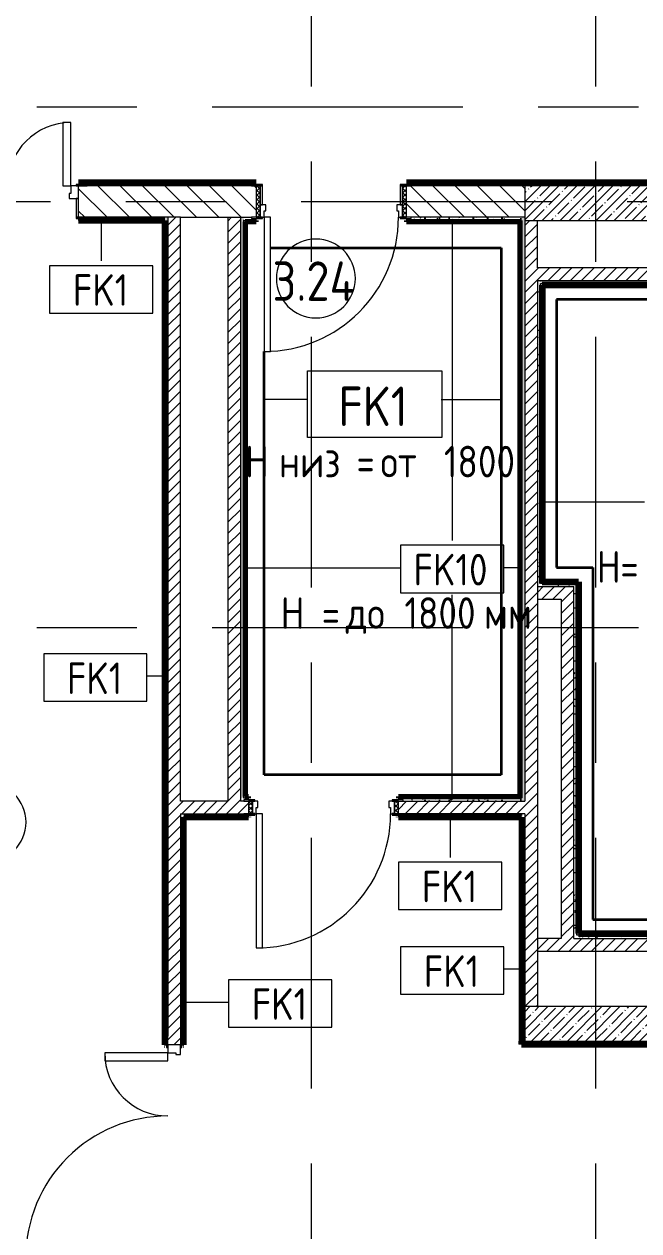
# Model space of a CAD drawing. Header units: millimetres. Extents: x 81469 to 279813, y -8553 to 29000.
# Drawn here: x 91040 to 94932, y 3977 to 11624 of the extents above; entities that cross this region are included whole.
import ezdxf

# ---------------------------------------------------------------- set-up
doc = ezdxf.new("R2010")
doc.units = ezdxf.units.MM
doc.linetypes.add('Осевая', pattern=[3175, 635, -476.25, 1587.5, -476.25])
for name, color, linetype, lineweight in [('A-AREA-IDEN', 7, 'Continuous', 9), ('A-DETL', 7, 'Continuous', 9), ('A-DETL-1', 7, 'Continuous', 35), ('A-DOOR', 7, 'Continuous', 9), ('A-DOOR-1', 7, 'Continuous', 13), ('A-DOOR-FRAM', 7, 'Continuous', 13), ('A-DOOR-FRAM-1', 7, 'Continuous', 9), ('A-WALL', 7, 'Continuous', 9), ('A-WALL-IDEN', 7, 'Continuous', 9), ('G-ANNO-TEXT', 7, 'Continuous', 9), ('I-WALL', 7, 'Continuous', 9), ('Оси-2', 7, 'Осевая', 9)]:
    doc.layers.add(name, color=color, linetype=linetype, lineweight=lineweight)
for name, color, linetype, lineweight, true_color in [('A-WALL-2', 7, 'Continuous', 9, 0xff80c0), ('G-ANNO-TEXT-1', 7, 'Continuous', 9, 0x3c3c3c), ('I-WALL-1', 7, 'Continuous', 9, 0x00ff40), ('I-WALL-13', 7, 'Continuous', 90, 0x00ff40), ('I-WALL-18', 7, 'Continuous', 70, 0xa9f3f5), ('I-WALL-2', 7, 'Continuous', 9, 0xa9f3f5), ('I-WALL-4', 7, 'Continuous', 9, 0xc0c0c0), ('I-WALL-8', 7, 'Continuous', 80, 0xff80c0)]:
    doc.layers.add(name, color=color, linetype=linetype, lineweight=lineweight, true_color=true_color)
doc.styles.add('GOST Common', font='GOST_Common.ttf', dxfattribs={"width": 0.9, "height": 250})
doc.styles.add('GOST Common_1', font='GOST_Common.ttf', dxfattribs={"width": 0.9, "height": 200})
pattern_1 = [(45, (0, 0), (-35.35534, 35.35534), [])]
pattern_2 = [(45, (0, 0), (-57.024626, 57.024626), []), (45, (57.025, 0), (-57.024626, 57.024626), [100.806, -20.161, 3.353, -16.808])]
pattern_3 = [(0, (0, 0), (121.92, 30.48), [10.058, -81.382, 10.058, -81.382, -487.68]), (0, (0, 0), (121.92, 30.48), [-182.88, 10.058, -172.822, 10.058, -81.382, -213.36]), (0, (0, 0), (121.92, 30.48), [-457.2, 10.058, -50.902, 10.058, -142.342]), (120, (45.72, 15.24), (-87.356454, 90.345817), [10.058, -81.382, 10.058, -81.382, -487.68]), (120, (45.72, 15.24), (-87.356454, 90.345817), [-182.88, 10.058, -172.822, 10.058, -81.382, -213.36]), (120, (45.72, 15.24), (-87.356454, 90.345817), [-457.2, 10.058, -50.902, 10.058, -142.342]), (240, (60.96, 76.2), (-34.563546, -120.825817), [10.058, -81.382, 10.058, -81.382, -487.68]), (240, (60.96, 76.2), (-34.563546, -120.825817), [-182.88, 10.058, -172.822, 10.058, -81.382, -213.36]), (240, (60.96, 76.2), (-34.563546, -120.825817), [-457.2, 10.058, -50.902, 10.058, -142.342])]

# ---------------------------------------------------------------- blocks, each defined once
blk = doc.blocks.new('110_Дверь_СКБ_2Ст - Д-5_п_ Из игровой в коридор-32215844-План отделки стен 3 этажа в осях 23-33')
at = {"layer": 'A-DOOR'}
for centre, radius, start, end in [((-637.5, 40), 900, 0, 90), ((662.5, 40), 400, 90, 180)]:
    blk.add_arc(centre, radius, start, end, dxfattribs=at)
at = {"layer": 'A-DOOR-1'}
for p, q in [((-637.5, 940), (-637.5, 40)), ((-587.5, 940), (-637.5, 940)), ((-587.5, 40), (-587.5, 940)), ((662.5, 440), (612.5, 440)), ((612.5, 440), (612.5, 40)), ((662.5, 40), (662.5, 440)), ((-637.5, 40), (-587.5, 40)), ((612.5, 40), (662.5, 40))]:
    blk.add_line(p, q, dxfattribs=at)
at = {"layer": 'A-DOOR-FRAM'}
for p, q in [((-672.5, 48), (-742.5, 48)), ((-742.5, 48), (-742.5, 40)), ((-742.5, 40), (-672.5, 40)), ((-637.5, 40), (-687.5, 40)), ((-687.5, 40), (-687.5, -40)), ((-672.5, 40), (-672.5, 48)), ((-637.5, -10), (-637.5, 40)), ((662.5, 40), (662.5, -10)), ((712.5, 40), (662.5, 40)), ((767.5, 48), (697.5, 48)), ((697.5, 48), (697.5, 40)), ((697.5, 40), (767.5, 40)), ((712.5, -40), (712.5, 40)), ((767.5, 40), (767.5, 48)), ((-672.5, -40), (-742.5, -40)), ((-742.5, -40), (-742.5, -48)), ((-742.5, -48), (-672.5, -48)), ((-672.5, -39), (-687.5, -39)), ((-687.5, -39), (-687.5, -40)), ((-687.5, -40), (-627.5, -40)), ((-687.5, -40), (-672.5, -40)), ((-672.5, -40), (-672.5, -39)), ((-672.5, -48), (-672.5, -40)), ((-627.5, -10), (-637.5, -10)), ((-627.5, -40), (-627.5, -10)), ((662.5, -10), (652.5, -10)), ((652.5, -10), (652.5, -40)), ((652.5, -40), (712.5, -40)), ((712.5, -39), (697.5, -39)), ((697.5, -39), (697.5, -40)), ((697.5, -40), (712.5, -40)), ((767.5, -40), (697.5, -40)), ((697.5, -40), (697.5, -48)), ((697.5, -48), (767.5, -48)), ((712.5, -40), (712.5, -39)), ((767.5, -48), (767.5, -40))]:
    blk.add_line(p, q, dxfattribs=at)
blk = doc.blocks.new('110_Дверь_СКБ_2Ст - Д-2а_п_ Из коридора на лестницу-32215207-План отделки стен 3 этажа в осях 23-33')
at = {"layer": 'A-DOOR'}
for centre, radius, start, end in [((-637.5, 100), 900, 0, 90), ((662.5, 100), 400, 90, 180)]:
    blk.add_arc(centre, radius, start, end, dxfattribs=at)
at = {"layer": 'A-DOOR-1'}
for p, q in [((-637.5, 1000), (-637.5, 100)), ((-587.5, 1000), (-637.5, 1000)), ((-587.5, 100), (-587.5, 1000)), ((662.5, 500), (612.5, 500)), ((612.5, 500), (612.5, 100)), ((662.5, 100), (662.5, 500)), ((-637.5, 100), (-587.5, 100)), ((612.5, 100), (662.5, 100))]:
    blk.add_line(p, q, dxfattribs=at)
at = {"layer": 'A-DOOR-FRAM'}
for p, q in [((-672.5, 108), (-742.5, 108)), ((-742.5, 108), (-742.5, 100)), ((-742.5, 100), (-672.5, 100)), ((-637.5, 100), (-687.5, 100)), ((-687.5, 100), (-687.5, 20)), ((-672.5, 100), (-672.5, 108)), ((-637.5, 50), (-637.5, 100)), ((662.5, 100), (662.5, 50)), ((712.5, 100), (662.5, 100)), ((767.5, 108), (697.5, 108)), ((697.5, 108), (697.5, 100)), ((697.5, 100), (767.5, 100)), ((712.5, 20), (712.5, 100)), ((767.5, 100), (767.5, 108)), ((-687.5, 20), (-627.5, 20)), ((-672.5, 20), (-687.5, 20)), ((-687.5, 20), (-687.5, -100)), ((-672.5, -100), (-672.5, 20)), ((-627.5, 50), (-637.5, 50)), ((-627.5, 20), (-627.5, 50)), ((662.5, 50), (652.5, 50)), ((652.5, 50), (652.5, 20)), ((652.5, 20), (712.5, 20)), ((712.5, 20), (697.5, 20)), ((697.5, 20), (697.5, -100)), ((712.5, -100), (712.5, 20)), ((-672.5, -100), (-742.5, -100)), ((-742.5, -100), (-742.5, -108)), ((-742.5, -108), (-672.5, -108)), ((-687.5, -100), (-672.5, -100)), ((-672.5, -108), (-672.5, -100)), ((697.5, -100), (712.5, -100)), ((767.5, -100), (697.5, -100)), ((697.5, -100), (697.5, -108)), ((697.5, -108), (767.5, -108)), ((767.5, -108), (767.5, -100))]:
    blk.add_line(p, q, dxfattribs=at)
blk = doc.blocks.new('110_Дверь_СКБ_1Ст_Внутренняя1 - Д-8 950x2100h_охрана-31784688-План отделки стен 3 этажа в осях 23-33')
at = {"layer": 'A-DOOR'}
h = blk.add_hatch(dxfattribs=at)
h.set_pattern_fill('FP_6', color=256, style=0, pattern_type=2)
h.set_pattern_definition([(135, (1826.41, 164.685), (-14.14214, -14.14214), []), (225, (1826.41, 164.685), (14.14214, -14.14214), [])])
h.paths.add_polyline_path([(487.5, 100), (462.5, 100), (462.5, -100), (487.5, -100), (487.5, 95.2)])
at = {"layer": 'A-DOOR-FRAM-1'}
h = blk.add_hatch(dxfattribs=at)
h.set_pattern_fill('FP_7', color=256, style=0, pattern_type=2)
h.set_pattern_definition([(45, (-296.384, 164.685), (-14.1421, 14.1421), []), (135, (-296.384, 164.685), (-14.1421, -14.1421), [])])
h.paths.add_polyline_path([(-437.5, 100), (-462.5, 100), (-462.5, -100), (-437.5, -100), (-437.5, 95.2)])
at = {"layer": 'A-DOOR'}
blk.add_arc((437.5, 100), 850, 90, 180, dxfattribs=at)
at = {"layer": 'A-DOOR-1'}
for p, q in [((437.5, 950), (397.5, 950)), ((397.5, 950), (397.5, 100)), ((437.5, 100), (437.5, 950)), ((397.5, 100), (437.5, 100))]:
    blk.add_line(p, q, dxfattribs=at)
at = {"layer": 'A-DOOR-FRAM'}
for p, q in [((-422.5, 108), (-492.5, 108)), ((-492.5, 108), (-492.5, 100)), ((-492.5, 100), (-422.5, 100)), ((-437.5, 100), (-462.5, 100)), ((-462.5, 100), (-462.5, -100)), ((-412.5, 100), (-437.5, 100)), ((-437.5, 100), (-437.5, 20)), ((-437.5, -100), (-437.5, 100)), ((-422.5, 100), (-437.5, 100)), ((-437.5, 100), (-437.5, 99)), ((-437.5, 99), (-422.5, 99)), ((-422.5, 100), (-422.5, 108)), ((-422.5, 99), (-422.5, 100)), ((-412.5, 60), (-412.5, 100)), ((437.5, 100), (437.5, 60)), ((462.5, 100), (437.5, 100)), ((517.5, 108), (447.5, 108)), ((447.5, 108), (447.5, 100)), ((462.5, 100), (447.5, 100)), ((447.5, 100), (447.5, 99)), ((447.5, 100), (517.5, 100)), ((447.5, 99), (462.5, 99)), ((462.5, 20), (462.5, 100)), ((487.5, 100), (462.5, 100)), ((462.5, 100), (462.5, -100)), ((462.5, 99), (462.5, 100)), ((487.5, -100), (487.5, 100)), ((517.5, 100), (517.5, 108)), ((-437.5, 20), (-402.5, 20)), ((-422.5, 20), (-437.5, 20)), ((-437.5, 20), (-437.5, -100)), ((-422.5, -100), (-422.5, 20)), ((-402.5, 60), (-412.5, 60)), ((-402.5, 20), (-402.5, 60)), ((437.5, 60), (427.5, 60)), ((427.5, 60), (427.5, 20)), ((427.5, 20), (462.5, 20)), ((462.5, 20), (447.5, 20)), ((447.5, 20), (447.5, -100)), ((462.5, -100), (462.5, 20)), ((-422.5, -100), (-492.5, -100)), ((-492.5, -100), (-492.5, -108)), ((-492.5, -108), (-422.5, -108)), ((-462.5, -100), (-437.5, -100)), ((-437.5, -100), (-422.5, -100)), ((-422.5, -108), (-422.5, -100)), ((447.5, -100), (462.5, -100)), ((517.5, -100), (447.5, -100)), ((447.5, -100), (447.5, -108)), ((447.5, -108), (517.5, -108)), ((462.5, -100), (487.5, -100)), ((517.5, -108), (517.5, -100))]:
    blk.add_line(p, q, dxfattribs=at)
blk = doc.blocks.new('110_Дверь_СКБ_1Ст_Внутренняя1 - Д-8 950x2100h_охрана-32224770-План отделки стен 3 этажа в осях 23-33')
at = {"layer": 'A-DOOR'}
h = blk.add_hatch(dxfattribs=at)
h.set_pattern_fill('FP_16', color=256, style=0, pattern_type=2)
h.set_pattern_definition([(135, (1826.41, 104.685), (-14.14214, -14.14214), []), (225, (1826.41, 104.685), (14.14214, -14.14214), [])])
h.paths.add_polyline_path([(487.5, 40), (462.5, 40), (462.5, -40), (487.5, -40)])
at = {"layer": 'A-DOOR-FRAM-1'}
h = blk.add_hatch(dxfattribs=at)
h.set_pattern_fill('FP_17', color=256, style=0, pattern_type=2)
h.set_pattern_definition([(45, (-296.384, 104.685), (-14.1421, 14.1421), []), (135, (-296.384, 104.685), (-14.1421, -14.1421), [])])
h.paths.add_polyline_path([(-437.5, 40), (-462.5, 40), (-462.5, -40), (-437.5, -40)])
at = {"layer": 'A-DOOR'}
blk.add_arc((437.5, 40), 850, 90, 180, dxfattribs=at)
at = {"layer": 'A-DOOR-1'}
for p, q in [((437.5, 890), (397.5, 890)), ((397.5, 890), (397.5, 40)), ((437.5, 40), (437.5, 890)), ((397.5, 40), (437.5, 40))]:
    blk.add_line(p, q, dxfattribs=at)
at = {"layer": 'A-DOOR-FRAM'}
for p, q in [((-422.5, 48), (-492.5, 48)), ((-492.5, 48), (-492.5, 40)), ((-492.5, 40), (-422.5, 40)), ((-437.5, 40), (-462.5, 40)), ((-462.5, 40), (-462.5, -40)), ((-412.5, 40), (-437.5, 40)), ((-437.5, 40), (-437.5, -40)), ((-437.5, -40), (-437.5, 40)), ((-422.5, 40), (-437.5, 40)), ((-437.5, 40), (-437.5, 39)), ((-437.5, 39), (-422.5, 39)), ((-422.5, 40), (-422.5, 48)), ((-422.5, 39), (-422.5, 40)), ((-412.5, 0), (-412.5, 40)), ((-402.5, 0), (-412.5, 0)), ((-402.5, -40), (-402.5, 0)), ((437.5, 0), (427.5, 0)), ((427.5, 0), (427.5, -40)), ((437.5, 40), (437.5, 0)), ((462.5, 40), (437.5, 40)), ((517.5, 48), (447.5, 48)), ((447.5, 48), (447.5, 40)), ((462.5, 40), (447.5, 40)), ((447.5, 40), (447.5, 39)), ((447.5, 40), (517.5, 40)), ((447.5, 39), (462.5, 39)), ((462.5, -40), (462.5, 40)), ((487.5, 40), (462.5, 40)), ((462.5, 40), (462.5, -40)), ((462.5, 39), (462.5, 40)), ((487.5, -40), (487.5, 40)), ((517.5, 40), (517.5, 48)), ((-422.5, -40), (-492.5, -40)), ((-492.5, -40), (-492.5, -48)), ((-492.5, -48), (-422.5, -48)), ((-462.5, -40), (-437.5, -40)), ((-422.5, -39), (-437.5, -39)), ((-437.5, -39), (-437.5, -40)), ((-437.5, -40), (-402.5, -40)), ((-437.5, -40), (-422.5, -40)), ((-422.5, -40), (-422.5, -39)), ((-422.5, -48), (-422.5, -40)), ((427.5, -40), (462.5, -40)), ((462.5, -39), (447.5, -39)), ((447.5, -39), (447.5, -40)), ((447.5, -40), (462.5, -40)), ((517.5, -40), (447.5, -40)), ((447.5, -40), (447.5, -48)), ((447.5, -48), (517.5, -48)), ((462.5, -40), (462.5, -39)), ((462.5, -40), (487.5, -40)), ((517.5, -48), (517.5, -40))]:
    blk.add_line(p, q, dxfattribs=at)
blk = doc.blocks.new('Марка_Помещения - Номер-25198446-План отделки стен 3 этажа в осях 23-33')
at = {"layer": 'A-AREA-IDEN'}
for start, end in [(360, 180), (180, 360)]:
    blk.add_arc((0, 0), 2.5, start, end, dxfattribs=at)
blk = doc.blocks.new('М_стена_0001 - Типоразмер_без рамки-25382661-План отделки стен 3 этажа в осях 23-33')
at = {"layer": 'A-WALL-IDEN'}
for p, q in [((3.258, 1.523), (-3.273, 1.523)), ((-3.273, 1.523), (-3.273, -1.477)), ((3.258, -1.477), (3.258, 1.523)), ((-3.273, -1.477), (3.258, -1.477))]:
    blk.add_line(p, q, dxfattribs=at)

msp = doc.modelspace()

# ---------------------------------------------------------------- hatches: boundary and pattern name
at = {"layer": 'I-WALL'}
h = msp.add_hatch(dxfattribs=at)
h.set_pattern_fill('FP_4', color=256, style=0, pattern_type=2)
h.set_pattern_definition([(135, (0, 0), (-70.71068, -70.71068), [])])
h.paths.add_polyline_path([(89785, 10400), (89985, 10400), (89985, 10600), (89610, 10600), (89610, 10400), (89630, 10400)])
h.paths.add_polyline_path([(105125, 10400), (107130, 10400), (107130, 10600), (105095, 10600), (105095, 10400)])
h.paths.add_polyline_path([(91930, 10400), (92510, 10400), (92510, 10600), (91385, 10600), (91385, 10400), (91440, 10400)])
h.paths.add_polyline_path([(103645, 10400), (103645, 10600), (101610, 10600), (101610, 10400), (103615, 10400)])
h.paths.add_polyline_path([(94210, 10400), (94210, 10600), (93460, 10600), (93460, 10400), (94190, 10400)])
h = msp.add_hatch(dxfattribs=at)
h.set_pattern_fill('FP_1', color=256, style=0, pattern_type=2)
h.set_pattern_definition(pattern_2)
h.paths.add_polyline_path([(98852.9, 10380), (101610, 10380), (101610, 10600), (94210, 10600), (94210, 10380), (95983.2, 10380)])
h = msp.add_hatch(dxfattribs=at)
h.set_pattern_fill('FP_35', color=256, style=0, pattern_type=2)
h.set_pattern_definition(pattern_3)
h.paths.add_polyline_path([(89630, 10380), (89985, 10380), (89985, 10392), (89930, 10392), (89930, 10400), (89630, 10400)])
h.paths.add_polyline_path([(91385, 10380), (91930, 10380), (91930, 10400), (91440, 10400), (91440, 10392), (91385, 10392)])
h = msp.add_hatch(dxfattribs=at)
h.set_pattern_fill('FP_35', color=256, style=0, pattern_type=2)
h.set_pattern_definition(pattern_3)
h.paths.add_polyline_path([(91950, 100), (91950, 3700), (91942, 3700), (91942, 3755), (91930, 3755), (91930, 100)])
h.paths.add_polyline_path([(91942, 5155), (91942, 5210), (91950, 5210), (91950, 10400), (91930, 10400), (91930, 5155)])
h = msp.add_hatch(dxfattribs=at)
h.set_pattern_fill('FP_5', color=256, style=0, pattern_type=2)
h.set_pattern_definition(pattern_1)
h.paths.add_polyline_path([(92030, 100), (92029, 3755), (91950, 3755), (91950, 100)])
h.paths.add_polyline_path([(91950, 5155), (92030, 5155), (92030, 10400), (91950, 10400), (91950, 5185.7)])
h = msp.add_hatch(dxfattribs=at)
h.set_pattern_fill('FP_5', color=256, style=0, pattern_type=2)
h.set_pattern_definition(pattern_1)
h.paths.add_polyline_path([(92410, 6700), (92410, 10400), (92330, 10400), (92330, 6700)])
h = msp.add_hatch(dxfattribs=at)
h.set_pattern_fill('FP_35', color=256, style=0, pattern_type=2)
h.set_pattern_definition(pattern_3)
h.paths.add_polyline_path([(92410, 6720), (92430, 6720), (92430, 10400), (92410, 10400), (92410, 9295.2)])
h = msp.add_hatch(dxfattribs=at)
h.set_pattern_fill('FP_35', color=256, style=0, pattern_type=2)
h.set_pattern_definition(pattern_3)
h.paths.add_polyline_path([(93490, 10380), (94190, 10380), (94190, 10400), (93490, 10400), (93490, 10392), (93460, 10392), (93460, 10380)])
h.paths.add_polyline_path([(92430, 10380), (92510, 10380), (92510, 10392), (92480, 10392), (92480, 10400), (92430, 10400)])
h = msp.add_hatch(dxfattribs=at)
h.set_pattern_fill('FP_35', color=256, style=0, pattern_type=2)
h.set_pattern_definition(pattern_3)
h.paths.add_polyline_path([(94190, 6700), (94210, 6700), (94210, 10400), (94190, 10400), (94190, 6720)])
h = msp.add_hatch(dxfattribs=at)
h.set_pattern_fill('FP_5', color=256, style=0, pattern_type=2)
h.set_pattern_definition(pattern_1)
h.paths.add_polyline_path([(94210, 5400), (94290, 5400), (94290, 10380), (94210, 10380), (94210, 6620)])
h = msp.add_hatch(dxfattribs=at)
h.set_pattern_fill('FP_5', color=256, style=0, pattern_type=2)
h.set_pattern_definition(pattern_1)
h.paths.add_polyline_path([(101060, 10000), (101080, 10000), (101080, 10080), (94290, 10080), (94290, 10000), (98852.9, 10000)])
h = msp.add_hatch(dxfattribs=at)
h.set_pattern_fill('FP_35', color=256, style=0, pattern_type=2)
h.set_pattern_definition(pattern_3)
h.paths.add_polyline_path([(94290, 8060), (94310, 8060), (94310, 10000), (94290, 10000), (94290, 9295.2)])
h = msp.add_hatch(dxfattribs=at)
h.set_pattern_fill('FP_35', color=256, style=0, pattern_type=2)
h.set_pattern_definition(pattern_3)
h.paths.add_polyline_path([(94310, 9980), (101060, 9980), (101060, 10000), (94310, 10000)])
h = msp.add_hatch(dxfattribs=at)
h.set_pattern_fill('FP_5', color=256, style=0, pattern_type=2)
h.set_pattern_definition(pattern_1)
h.paths.add_polyline_path([(94290, 7980), (94520, 7980), (94520, 8060), (94290, 8060)])
h = msp.add_hatch(dxfattribs=at)
h.set_pattern_fill('FP_35', color=256, style=0, pattern_type=2)
h.set_pattern_definition(pattern_3)
h.paths.add_polyline_path([(94540, 8060), (94540, 8080), (94310, 8080), (94310, 8060), (94520, 8060)])
h = msp.add_hatch(dxfattribs=at)
h.set_pattern_fill('FP_35', color=256, style=0, pattern_type=2)
h.set_pattern_definition(pattern_3)
h.paths.add_polyline_path([(94540, 5830), (94540, 8060), (94520, 8060), (94520, 5830)])
h = msp.add_hatch(dxfattribs=at)
h.set_pattern_fill('FP_5', color=256, style=0, pattern_type=2)
h.set_pattern_definition(pattern_1)
h.paths.add_polyline_path([(94440, 5830), (94520, 5830), (94520, 7980), (94440, 7980), (94440, 7240.5)])
h = msp.add_hatch(dxfattribs=at)
h.set_pattern_fill('FP_5', color=256, style=0, pattern_type=2)
h.set_pattern_definition(pattern_1)
h.paths.add_polyline_path([(94190, 6620), (94210, 6620), (94210, 6700), (93410, 6700), (93410, 6620), (93440, 6620)])
h.paths.add_polyline_path([(92030, 6620), (92460, 6620), (92460, 6700), (92030, 6700)])
h = msp.add_hatch(dxfattribs=at)
h.set_pattern_fill('FP_35', color=256, style=0, pattern_type=2)
h.set_pattern_definition(pattern_3)
h.paths.add_polyline_path([(92410, 6700), (92430, 6700), (92430, 6708), (92460, 6708), (92460, 6720), (92410, 6720), (92410, 6708)])
h.paths.add_polyline_path([(93440, 6700), (94190, 6700), (94190, 6720), (93410, 6720), (93410, 6708), (93440, 6708), (93440, 6700.8)])
h = msp.add_hatch(dxfattribs=at)
h.set_pattern_fill('FP_35', color=256, style=0, pattern_type=2)
h.set_pattern_definition(pattern_3)
h.paths.add_polyline_path([(92460, 6600), (92460, 6612), (92430, 6612), (92430, 6620), (92030, 6620), (92030, 6600), (92430, 6600)])
h.paths.add_polyline_path([(94190, 6600), (94190, 6620), (93440, 6619.2), (93440, 6612), (93410, 6612), (93410, 6600), (94189, 6600)])
h = msp.add_hatch(dxfattribs=at)
h.set_pattern_fill('FP_35', color=256, style=0, pattern_type=2)
h.set_pattern_definition(pattern_3)
h.paths.add_polyline_path([(92050, 100), (92050, 3755), (92038, 3755), (92038, 3700), (92030, 3700), (92030, 100), (92037.3, 100)])
h.paths.add_polyline_path([(92038, 5155), (92050, 5155), (92050, 6600), (92030, 6600), (92030.8, 5210), (92038, 5210), (92038, 5168.3)])
h = msp.add_hatch(dxfattribs=at)
h.set_pattern_fill('FP_35', color=256, style=0, pattern_type=2)
h.set_pattern_definition(pattern_3)
h.paths.add_polyline_path([(94190, 5180), (94210, 5180), (94210, 6620), (94190, 6620), (94190, 5185.7)])
h = msp.add_hatch(dxfattribs=at)
h.set_pattern_fill('FP_5', color=256, style=0, pattern_type=2)
h.set_pattern_definition(pattern_1)
h.paths.add_polyline_path([(94548.3, 5750), (95260, 5750), (95260, 5830), (94290, 5830), (94290, 5750)])
h = msp.add_hatch(dxfattribs=at)
h.set_pattern_fill('FP_35', color=256, style=0, pattern_type=2)
h.set_pattern_definition(pattern_3)
h.paths.add_polyline_path([(95260, 5830), (95360, 5830), (95360, 5850), (94540, 5850), (94540, 5830), (94548.3, 5830)])
h = msp.add_hatch(dxfattribs=at)
h.set_pattern_fill('FP_1', color=256, style=0, pattern_type=2)
h.set_pattern_definition(pattern_2)
h.paths.add_polyline_path([(94210, 5180), (99660, 5180), (99660, 5400), (94210, 5400), (94210, 5185.7)])
h.paths.add_polyline_path([(101570, 5180), (101610, 5180), (101610, 5400), (100710, 5400), (100710, 5180), (100740, 5180)])
h = msp.add_hatch(dxfattribs=at)
h.set_pattern_fill('FP_35', color=256, style=0, pattern_type=2)
h.set_pattern_definition(pattern_3)
h.paths.add_polyline_path([(99660, 5160), (99660, 5172), (99630, 5172), (99630, 5180), (94190, 5180), (94190, 5160), (98852.9, 5160)])
h.paths.add_polyline_path([(101610, 5160), (101610, 5180), (100740, 5180), (100740, 5172), (100710, 5172), (100710, 5160), (100740, 5160)])
at = {"layer": 'I-WALL-1'}
for points in [[(101060, 9969), (101060, 9980), (94310, 9980), (94310, 9969), (101049, 9969)], [(94310, 8080), (94321, 8080), (94321, 9969), (94310, 9969), (94310, 9295.2)], [(94321, 8080), (94551, 8080), (94551, 8091), (94321, 8091)], [(94548.3, 5850), (94551, 5850), (94551, 8080), (94540, 8080), (94540, 5850)], [(95260, 5850), (95371, 5850), (95371, 5861), (94551, 5861), (94551, 5850)]]:
    msp.add_hatch(color=256, dxfattribs=at).paths.add_polyline_path(points)
at = {"layer": 'I-WALL-2'}
h = msp.add_hatch(color=256, dxfattribs=at)
h.paths.add_polyline_path([(94181, 10371), (94190, 10371), (94190, 10380), (93460, 10380), (93460, 10371)])
h.paths.add_polyline_path([(92430, 10371), (92510, 10371), (92510, 10380), (92430, 10380)])
for points in [[(92439, 6720), (92439, 10371), (92430, 10371), (92430, 6720)], [(94190, 6720.5), (94189.5, 10379.5), (94181, 10379.5), (94181, 6720.5)]]:
    msp.add_hatch(color=256, dxfattribs=at).paths.add_polyline_path(points)
h = msp.add_hatch(color=256, dxfattribs=at)
h.paths.add_polyline_path([(94190, 6720), (94190, 6729), (93410, 6729), (93410, 6720)])
h.paths.add_polyline_path([(92439, 6720), (92460, 6720), (92460, 6729), (92439, 6729)])

# ---------------------------------------------------------------- linework, layer by layer
at = {"layer": 'A-DETL'}
for p, q in [((92836, 9245.4), (92560, 9245.4)), ((93680, 9245.4), (94060, 9245.4))]:
    msp.add_line(p, q, dxfattribs=at)
at = {"layer": 'A-DETL-1'}
for p, q in [((92600, 10207.5), (94060, 10207.5)), ((94060, 10207.5), (94060, 6867.5)), ((100940, 9880), (94410, 9880)), ((94410, 9880), (94410, 8180)), ((92560, 6867.5), (92560, 9550)), ((94410, 8180), (94640, 8180)), ((94640, 8180), (94640, 5950)), ((94060, 6867.5), (92560, 6867.5)), ((94640, 5950), (95460, 5950))]:
    msp.add_line(p, q, dxfattribs=at)
at = {"layer": 'A-WALL'}
for p, q in [((94210, 10600), (94210, 10400)), ((92030, 10400), (91440, 10400)), ((91930, 10380), (91930, 10379)), ((91950, 10400), (91950, 5210)), ((92330, 10400), (92480, 10400)), ((92410, 10400), (92410, 6700)), ((94210, 10400), (93490, 10400)), ((94290, 10000), (101080, 10000)), ((94290, 8060), (94520, 8060)), ((92430, 6700), (92410, 6700)), ((93440, 6700), (94210, 6700)), ((92030, 6620), (92430, 6620)), ((92030, 6620), (92030, 5210)), ((92050, 6600), (92460, 6600)), ((92050, 6599), (92050, 6600)), ((93410, 6600), (94190, 6600)), ((94210, 6620), (93440, 6620)), ((94190, 6600), (94190, 5180)), ((94520, 5830), (95260, 5830)), ((94210, 5400), (94290, 5400)), ((94210, 5180), (99630, 5180))]:
    msp.add_line(p, q, dxfattribs=at)
at = {"layer": 'A-WALL-2'}
for p, q in [((91930, 5155), (91930, 10379)), ((92050, 6599), (92050, 5155))]:
    msp.add_line(p, q, dxfattribs=at)
at = {"layer": 'A-WALL-IDEN'}
for p, q in [((91527.9, 10379.5), (91527.9, 10123.7)), ((93750.4, 10379.5), (93750.4, 8351.5)), ((94315.5, 8596.2), (94968.9, 8596.2)), ((92456.7, 8179.5), (93423.9, 8179.5)), ((94189.5, 8179.5), (94077, 8179.5)), ((93750.4, 6709.2), (93750.4, 8007.5)), ((91929.5, 7491.2), (91817, 7491.2)), ((93737.5, 6599.5), (93737.5, 6343.7)), ((94189.5, 5634.9), (94077, 5634.9)), ((92050.5, 5426.6), (92334.2, 5426.6))]:
    msp.add_line(p, q, dxfattribs=at)
at = {"layer": 'G-ANNO-TEXT', "flags": 128}
msp.add_lwpolyline([(92833.8, 9427.9), (93685.4, 9427.9), (93685.4, 9004.9), (92833.8, 9004.9)], close=True, dxfattribs=at)
at = {"layer": 'I-WALL-13'}
for p, q in [((101060, 9969), (94321, 9969)), ((94321, 9969), (94321, 8080)), ((94321, 8091), (94551, 8091)), ((94551, 8080), (94540, 8080)), ((94551, 8091), (94551, 5861)), ((94551, 5861), (95371, 5861))]:
    msp.add_line(p, q, dxfattribs=at)
at = {"layer": 'I-WALL-18'}
for p, q in [((92439, 10371), (92439, 6729)), ((92510, 10371), (92439, 10371)), ((92510, 10371), (92510, 10380)), ((93460, 10380), (93460, 10371)), ((94190, 10371), (93460, 10371)), ((94181, 6720.5), (94181, 10379.5)), ((94181, 10379.5), (94190, 10379.5)), ((92439, 6729), (92460, 6729)), ((92460, 6720), (92460, 6729)), ((93410, 6729), (94190, 6729)), ((93410, 6729), (93410, 6720)), ((94181, 6720.5), (94190, 6720.5))]:
    msp.add_line(p, q, dxfattribs=at)
at = {"layer": 'I-WALL-4'}
for p, q in [((92480, 10600), (91440, 10600)), ((98500, 10600), (93490, 10600)), ((91385, 10392), (91385, 10380)), ((92030, 6700), (92030, 10400)), ((92030, 10400), (92330, 10400)), ((92330, 10400), (92330, 6700)), ((92430, 6720), (92430, 10380)), ((92430, 10380), (92510, 10380)), ((92510, 10380), (92510, 10392)), ((93460, 10392), (93460, 10380)), ((93460, 10380), (94190, 10380)), ((94190, 10380), (94190, 6720)), ((94210, 10400), (94210, 6700)), ((94210, 10380), (101610, 10380)), ((94290, 10080), (94290, 10380)), ((101080, 10080), (94290, 10080)), ((94290, 10000), (94290, 5400)), ((94310, 8080), (94310, 9980)), ((94310, 9980), (101060, 9980)), ((94540, 8080), (94310, 8080)), ((94520, 5830), (94520, 8060)), ((94540, 5850), (94540, 8080)), ((94290, 7980), (94440, 7980)), ((94440, 7980), (94440, 5830)), ((92330, 6700), (92030, 6700)), ((92460, 6720), (92430, 6720)), ((92460, 6708), (92460, 6720)), ((94190, 6720), (93410, 6720)), ((93410, 6720), (93410, 6708)), ((92460, 6600), (92460, 6612)), ((93410, 6612), (93410, 6600)), ((94210, 6620), (94210, 5180)), ((94440, 5830), (94290, 5830)), ((95360, 5850), (94540, 5850)), ((94290, 5750), (95260, 5750)), ((94290, 5400), (97920, 5400)), ((91930, 5155), (91942, 5155)), ((92038, 5155), (92050, 5155))]:
    msp.add_line(p, q, dxfattribs=at)
at = {"layer": 'I-WALL-8'}
for p, q in [((92510, 10621), (91385, 10621)), ((91385, 10621), (91385, 10620)), ((91385, 10620), (92510, 10620)), ((92510, 10620), (92510, 10621)), ((97398, 10621), (93460, 10621)), ((93460, 10621), (93460, 10620)), ((93460, 10620), (97399, 10620)), ((91930, 10380), (91385, 10380)), ((91385, 10380), (91385, 10379)), ((91385, 10379), (91929, 10379)), ((91929, 10379), (91929, 5155)), ((92051, 6599), (92460, 6599)), ((92051, 5155), (92051, 6599)), ((92460, 6599), (92460, 6600)), ((93410, 6600), (93410, 6599)), ((93410, 6599), (94189, 6599)), ((94189, 6599), (94189, 5159)), ((91929, 5155), (91930, 5155)), ((92050, 5155), (92051, 5155)), ((94189, 5159), (99660, 5159)), ((94190, 5160), (94190, 5180)), ((99660, 5160), (94190, 5160))]:
    msp.add_line(p, q, dxfattribs=at)
at = {"layer": 'Оси-2'}
for p, q in [((92860, 593.7), (92860, 19415.1)), ((94660, 593.7), (94660, 19415.1)), ((84769.4, 11100), (122510, 11100)), ((85333.2, 10500), (122510, 10500)), ((84769.4, 7800), (122510, 7800))]:
    msp.add_line(p, q, dxfattribs=at)

# ---------------------------------------------------------------- block references
at = {"layer": 'A-AREA-IDEN', "xscale": 99.99999999999993, "yscale": 99.99999999999993, "zscale": 99.99999999999993}
for p in [(92887.4, 10012.1), (90802, 6566.7)]:
    msp.add_blockref('Марка_Помещения - Номер-25198446-План отделки стен 3 этажа в осях 23-33', p, dxfattribs=at)
at = {"layer": 'A-DOOR'}
msp.add_blockref('110_Дверь_СКБ_2Ст - Д-2а_п_ Из коридора на лестницу-32215207-План отделки стен 3 этажа в осях 23-33', (90672.5, 10500), dxfattribs=at)
for name, p, rotation in [('110_Дверь_СКБ_1Ст_Внутренняя1 - Д-8 950x2100h_охрана-31784688-План отделки стен 3 этажа в осях 23-33', (92997.5, 10500), 180), ('110_Дверь_СКБ_1Ст_Внутренняя1 - Д-8 950x2100h_охрана-32224770-План отделки стен 3 этажа в осях 23-33', (92947.5, 6660), 180), ('110_Дверь_СКБ_2Ст - Д-5_п_ Из игровой в коридор-32215844-План отделки стен 3 этажа в осях 23-33', (91990, 4442.5), 89.99999999999991)]:
    msp.add_blockref(name, p, dxfattribs=dict(at, rotation=rotation))
at = {"layer": 'A-WALL-IDEN', "xscale": 99.99999999999993, "yscale": 99.99999999999993, "zscale": 99.99999999999993}
for p in [(91528.7, 9941.2), (93751.2, 8169), (91491.2, 7480.8), (93738.3, 6161.2), (93751.2, 5624.4), (92661.5, 5416.2)]:
    msp.add_blockref('М_стена_0001 - Типоразмер_без рамки-25382661-План отделки стен 3 этажа в осях 23-33', p, dxfattribs=at)

# ---------------------------------------------------------------- texts
at = {"layer": 'A-AREA-IDEN', "insert": (92612.7, 10120.6), "char_height": 250, "width": 685.443, "attachment_point": 1, "style": 'GOST Common'}
msp.add_mtext('3.24', dxfattribs=at)
at = {"layer": 'A-WALL-IDEN', "char_height": 200, "attachment_point": 1, "style": 'GOST Common_1'}
for s, insert, width in [('FK1', (91348.5, 10039.2), 447.342), ('FK10', (93505.7, 8267.1), 606.076), ('FK1', (91311, 7578.8), 447.342), ('FK1', (93558.1, 6259.2), 447.342), ('FK1', (93571, 5722.4), 447.342), ('FK1', (92481.3, 5514.2), 447.342)]:
    msp.add_mtext(s, dxfattribs=dict(at, insert=insert, width=width))
at = {"layer": 'G-ANNO-TEXT-1', "char_height": 200, "attachment_point": 1, "style": 'GOST Common_1'}
for s, insert, width in [('H ', (92439.4, 8952), 259.747), (' 1800', (93588.3, 8952), 663.797), ('низ', (92653.7, 8952), 461.772), (' = ', (93034.7, 8952), 317.468), ('от', (93296.6, 8952), 353.544), ('\\fGOST Common|b0|i0|c204|p34|;\\W.9;Н', (94665.7, 8285), 180.38), ('\\fGOST Common|b0|i0|c204|p34|;\\W.9;=', (94814.6, 8285), 158.734), ('H = ', (92665.8, 7992), 497.848), (' 1800 ', (93338.5, 7992), 743.164), ('до', (93076.5, 7992), 317.468), ('мм', (93951.6, 7992), 360.759)]:
    msp.add_mtext(s, dxfattribs=dict(at, insert=insert, width=width))

# ---------------------------------------------------------------- next in the draw order: texts
at = {"layer": 'G-ANNO-TEXT', "insert": (93030.3, 9327.3), "char_height": 250, "width": 548.354, "attachment_point": 1, "style": 'GOST Common', "bg_fill": 3, "box_fill_scale": 1.25, "bg_fill_color": 256, "bg_fill_true_color": 13158600, "bg_fill_transparency": 0}
msp.add_mtext('FK1', dxfattribs=at)

doc.saveas('drawing.dxf')
